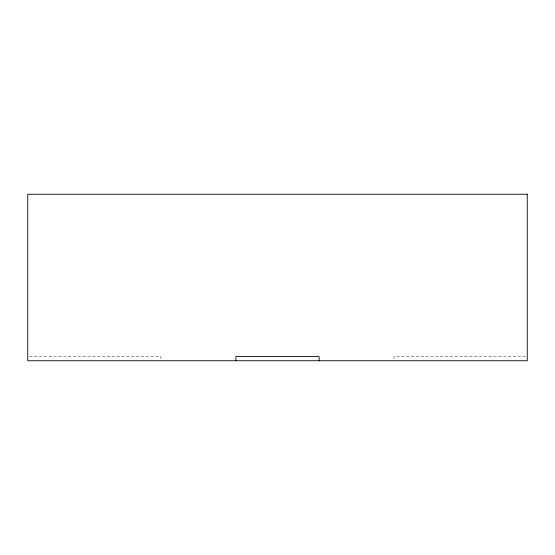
<?xml version="1.0" encoding="UTF-8"?>
<svg xmlns="http://www.w3.org/2000/svg" width="555" height="555" viewBox="0 0 555 555"><rect width="100%" height="100%" fill="white"/><g stroke="black" fill="none" stroke-linecap="round" stroke-linejoin="round"><path stroke-width="0.42" stroke-dasharray="2.77 2.08" d="M29.477 356.587L160.95 356.587L160.95 360.75M525.523 356.587L394.05 356.587L394.05 359.085"/><path stroke-width="0.83" d="M319.125 360.75L319.125 356.587L235.875 356.587L235.875 360.75M527.25 194.25L27.75 194.25L27.75 360.75L527.25 360.75L527.25 194.25"/></g></svg>
